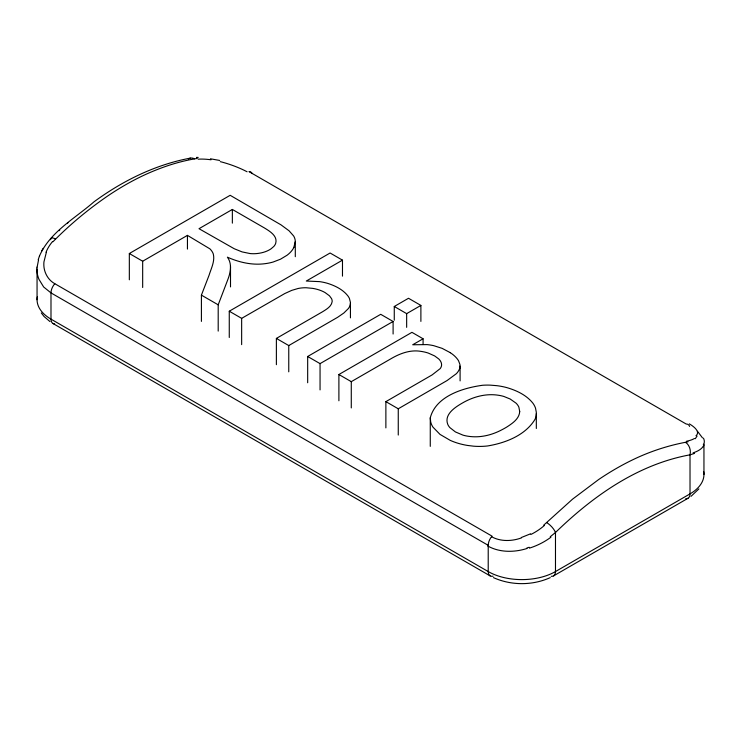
<?xml version="1.0" encoding="UTF-8"?>
<svg xmlns="http://www.w3.org/2000/svg" width="741" height="741" viewBox="0 0 741 741"><rect width="100%" height="100%" fill="white"/><g stroke="black" fill="none" stroke-linecap="round" stroke-linejoin="round"><path stroke-width="1.11" d="M703.95 474.472L703.95 444.192M293.918 247.327A40.097 23.147 0 0 1 287.073 255.228L280.524 259.183L273.188 262.008A34.327 19.812 0 0 1 265.148 263.666C252.255 265.435 239.186 262.379 227.413 257.173C232.137 263.518 230.664 271.956 228.098 278.848L218.197 304.82L218.197 331.097M450.315 352.716A41.857 24.166 0 0 1 458.531 360.737L459.957 364.516L459.818 367.999M129.332 279.792L129.332 253.515L230.164 195.3L281.034 224.875L289.064 230.794L293.612 235.934A30.501 17.608 0 0 1 295.279 241.084L293.908 247.318M430.271 446.369L430.271 417.813C435.912 396.176 462.792 387.978 482.623 385.264A40.468 23.36 0 0 1 490.486 385.153L496.924 385.681A45.544 26.296 0 0 1 507.029 387.673C516.662 390.516 526.397 395.064 532.798 403.058A43.506 25.12 0 0 1 535.53 408.189L536.308 412.255L536.327 428.493M37.124 267.149L38.56 259.804M703.876 445.054L703.376 446.703M697.059 436.069L695.271 438.718M201.413 321.399L201.413 295.131L209.045 275.319C211.129 268.483 215.103 261.249 213.278 253.931A28.575 16.497 0 0 0 209.907 248.856L187.445 235.369L142.67 261.221L129.332 253.515M46.359 252.292L43.941 261.897A40.218 31.131 -20.7 0 0 44.117 268.085C45.182 274.522 49.017 280.543 54.806 283.701L492.033 536.132A9.513 5.493 -60 0 0 488.217 545.33L488.217 571.561A9.513 5.493 -60 0 0 493.098 576.211M39.384 256.247C49.703 232.035 74.98 218.484 93.996 201.821C122.626 180.823 155.323 164.622 190.4 158.12M41.755 250.847L43.163 248.346M698.893 488.893L691.001 496.368M52.972 241.751C69.635 224.801 88.022 209.49 107.621 196.032A286.054 165.15 -60 0 1 142.346 175.978C159.76 167.781 178.183 161.381 197.254 158.454M543.755 525.11L572.617 499.101L598.663 479.529A286.054 165.15 -60 0 1 633.388 459.476C650.709 451.149 669.132 445.211 688.046 441.812M59.187 230.673L59.743 230.164M67.579 223.106L68.191 222.559M550.248 536.725L555.481 532.51A315.777 182.314 -60 0 1 567.763 520.997C599.367 492.506 636.065 468.062 677.737 457.503A315.777 182.314 -60 0 1 690.019 454.835L694.549 453.409M232.359 209.444L199.005 228.7L234.249 248.744L242.085 251.903L250.013 253.552A20.368 11.763 0 0 0 257.775 253.459L259.452 253.218A23.304 13.449 0 0 0 268.89 250.134A26.204 15.126 0 0 0 271.169 248.726L273.781 246.475A20.322 11.736 0 0 0 275.68 243.381C277.912 235.934 269.567 231.109 264.278 227.867L232.359 209.444L232.359 223.143M229.265 337.488L229.265 311.211L330.097 253.005L342.481 260.147L342.481 276.143M229.265 311.211L241.649 318.361L284.776 293.547L291.713 290.389L298.021 288.508A22.184 12.81 0 0 1 306.135 287.749L312.758 288.379A28.621 16.524 0 0 1 325.03 292.538L329.467 295.807L331.551 298.642A17.664 10.198 0 0 1 332.163 301.568C331.496 306.524 326.494 309.266 322.668 311.692L276.384 338.415L276.384 364.683M342.481 260.147L306.302 281.034L319.556 281.626A37.319 21.545 0 0 1 327.531 283.331C335.154 285.73 342.851 289.481 347.881 295.891A34.531 19.933 0 0 1 349.437 298.512L350.428 302.384A25.426 14.681 0 0 1 348.427 308.497L343.861 313.008L337.609 317.315L288.758 345.565L276.384 338.415M307.672 382.754L307.672 356.486L380.717 314.314L393.101 321.464L393.101 334.024M394.268 320.195L394.268 306.487L408.504 298.271L420.888 305.422L420.888 321.409M307.672 356.486L320.056 363.627L393.101 321.464M394.268 306.487L406.652 313.638L420.888 305.422M338.896 400.779L338.896 374.511L411.94 332.339L423.083 338.776L423.083 344.482M423.083 338.776L412.7 344.769L427.075 344.602A34.623 19.988 0 0 1 433.754 345.686L442.108 348.344L450.343 352.697M338.896 374.511L351.28 381.661L391.174 358.625C400.14 353.364 410.653 349.483 421.175 351.41A27.482 15.867 0 0 1 428.307 353.087L434.643 355.93L438.718 358.922A20.896 12.06 0 0 1 441.349 363.044L441.571 364.294A16.432 9.485 0 0 1 440.182 368.62L432.114 374.909L385.876 401.631L385.876 427.9M385.876 401.631L398.26 408.782L447.101 380.531L456.419 373.649A32.289 18.645 0 0 0 459.846 367.999M553.518 575.914L688.046 498.248M530.584 533.798L521.34 537.512M550.257 577.619C532.492 585.64 511.216 585.64 493.45 577.619M526.888 547.96L529.194 547.275M197.05 157.444L196.513 157.472L198.199 157.398M210.425 158.796L219.669 160.445M201.413 295.131L218.197 304.82M488.217 545.33L50.99 292.899L43.654 286.98L38.995 279.385A48.786 36.318 -16 0 1 36.93 267.168M52.963 323.484L490.19 575.914M50.008 321.603L44.043 316.481L41.301 312.934M697.466 431.262L702.496 437.894M430.271 417.813L430.688 421.907A42.932 24.786 0 0 0 432.948 427.122L440.034 434.411L450.204 440.349A50.286 29.029 0 0 0 467.339 445.415L473.61 446.184A41.857 24.166 0 0 0 487.587 445.962C505.482 442.988 525.406 435.347 535.104 419.184A43.599 25.166 0 0 0 536.327 413.645M37.05 268.983L37.059 299.716M460.096 366.045L460.096 380.893M406.652 313.638L406.652 327.346M398.26 408.782L398.26 435.05M351.28 381.661L351.28 407.93M350.437 303.013L350.437 317.861M320.056 363.627L320.056 389.905M295.298 241.844L295.298 256.692M288.758 345.565L288.758 371.834M241.649 318.361L241.649 344.63M230.507 266.352L230.507 286.915M187.445 235.369L187.445 249.078M142.67 261.221L142.67 287.489M54.806 283.701A9.513 5.493 -60 0 0 50.99 292.899L50.99 319.13A9.513 5.493 -60 0 0 54.63 323.928M527.018 548.479A46.553 34.697 -22.3 0 1 487.661 545.904M37.319 296.872A47.563 27.463 0 0 0 50.99 319.13L488.217 571.561A47.563 27.463 0 0 0 555.481 571.561L690.019 493.886A47.563 27.463 0 0 0 703.691 471.637M188.409 159.009A9.513 6.984 79.8 0 1 194.438 158.843M50.647 239.714A9.513 3.409 45.7 0 1 55.529 239.047M546.571 522.544A9.513 3.409 45.7 0 1 555.481 532.51L555.481 571.561A9.513 5.493 60 0 1 551.239 576.331M685.481 442.349A9.513 6.984 79.8 0 1 690.019 454.835L690.019 493.886A9.513 5.493 60 0 1 685.768 498.656M689.621 426.427A9.513 5.493 -60 0 0 686.203 424.028L248.976 171.597A9.513 5.493 -60 0 1 252.209 173.579M689.334 423.871A36.504 10.958 13.2 0 1 695.975 435.736M694.4 438.515A45.22 12.523 7.9 0 1 686.509 441.238M702.977 446.628A51.648 17.654 7 0 1 693.094 452.853M703.45 438.135A46.461 16.58 11 0 1 703.292 444.906M220.272 161.64A36.504 9.929 18.5 0 1 247.105 171.782M198.125 159.185A45.22 18.155 19.3 0 1 211.046 159.778M521.442 537.91A36.504 28.102 -28.6 0 1 491.542 536.697M46.035 252.227A45.599 36.809 -12.5 0 1 52.555 241.529M38.217 259.758A51.935 39.977 -9.6 0 1 39.505 256.09M544.357 525.499A45.22 30.807 -24.4 0 1 530.936 534.446M550.915 537.216A51.648 35.225 -19.2 0 1 529.435 548.136M519.719 411.57C519.265 418.822 512.457 423.361 506.918 426.946A86.836 50.138 0 0 1 501.703 429.873C491.589 435.226 479.89 438.014 468.46 436.301A26.343 15.209 0 0 1 462.875 435.097L455.409 431.929L449.87 427.603A26.5 15.302 0 0 1 447.768 424.371C443.942 414.636 454.715 407.476 461.875 403.336C472.73 396.907 485.614 393.267 498.248 395.231A26.565 15.339 0 0 1 503.834 396.444L510.151 399.001L516.069 403.169A26.509 15.302 0 0 1 518.867 407.152L519.719 411.57"/></g></svg>
